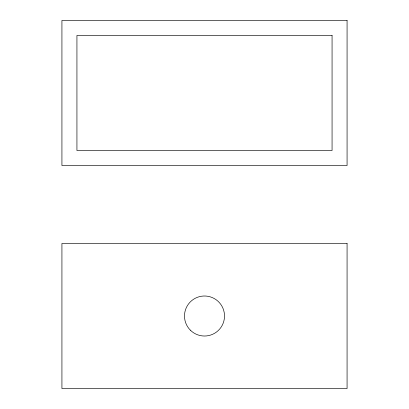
<?xml version="1.0" encoding="UTF-8"?>
<svg xmlns="http://www.w3.org/2000/svg" width="409" height="409" viewBox="0 0 409 409"><rect width="100%" height="100%" fill="white"/><g stroke="black" fill="none" stroke-linecap="round" stroke-linejoin="round"><path stroke-width="0.61" d="M347.072 20.45L61.928 20.45L61.928 165.522L347.072 165.522L347.072 20.45M332.067 35.455L76.933 35.455L76.933 150.517L332.067 150.517L332.067 35.455M347.072 243.478L61.928 243.478L61.928 388.55L347.072 388.55L347.072 243.478M190.349 330.16A20.01 20.01 0 0 0 223.83 321.193A20.01 20.01 0 0 0 199.321 296.683A20.01 20.01 0 0 0 190.349 330.16"/></g></svg>
